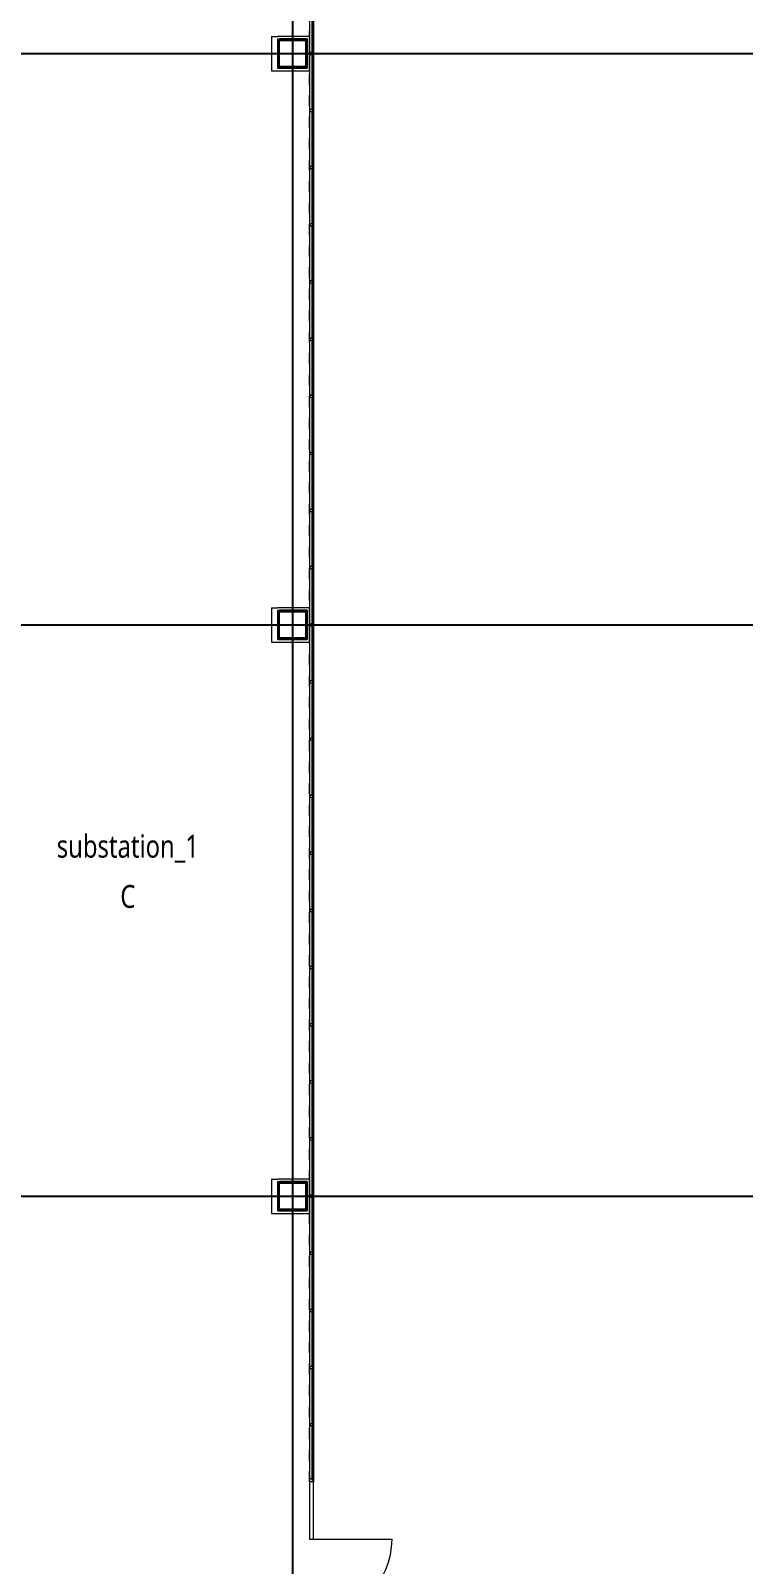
# Model space of a CAD drawing. Extents: x -3450 to 27857, y -1288 to 11880.
# Drawn here: x 25473 to 27370, y 3534 to 7560 of the extents above; entities that cross this region are included whole.
import ezdxf

# ---------------------------------------------------------------- set-up
doc = ezdxf.new("R2010")
doc.units = 0
doc.linetypes.add('X-S-FAB-L20$0$COL-CEN-LIN', pattern=[3.25, 2.5, -0.25, 0.25, -0.25])
doc.linetypes.add('X-S-FAB-L20$0$TAI_虛線', pattern=[5.644, 2.822, -2.822])
for name, color, linetype in [('X-S-FAB-L20$0$1_l20平面圖_1_A-WALL-EX.200K', 8, 'Continuous'), ('X-S-FAB-L20$0$1_l20平面圖_1_A-WALL-IN', 8, 'Continuous'), ('X-S-FAB-L20$0$1_l20平面圖_1_A-WINDOW', 8, 'Continuous'), ('X-S-FAB-L20$0$1_l20平面圖_1_A-ZONE.200K', 8, 'Continuous'), ('X-S-FAB-L20$0$1_l20平面圖_1_Door', 8, 'Continuous'), ('X-S-FAB-L20$0$1_l20平面圖_1_S-COL', 8, 'Continuous'), ('X-S-FAB-L20$0$BLOCK', 8, 'Continuous'), ('X-S-FAB-L20$0$CCL', 8, 'X-S-FAB-L20$0$COL-CEN-LIN'), ('X-S-FAB-L20$0$COL-S', 8, 'Continuous')]:
    doc.layers.add(name, color=color, linetype=linetype)
doc.styles.add('X-S-FAB-L20$0$Standard', font='', dxfattribs={"width": 0.8})
doc.styles.get('X-S-FAB-L20$0$Standard').set_extended_font_data('Microsoft JhengHei')

# ---------------------------------------------------------------- blocks, each defined once
blk = doc.blocks.new('X-S-FAB-L20$0$FAB2-L05')
at = {"layer": 'X-S-FAB-L20$0$CCL'}
for p, q in [((0, 11005), (0, 0)), ((-26880, 8220), (1210, 8220)), ((-26880, 6720), (1210, 6720)), ((-26880, 5220), (1210, 5220))]:
    blk.add_line(p, q, dxfattribs=at)
at = {"layer": 'X-S-FAB-L20$0$COL-S'}
for points in [[(-35, 8255), (35, 8255), (35, 8185), (-35, 8185)], [(-35, 6755), (35, 6755), (35, 6685), (-35, 6685)], [(-35, 5255), (35, 5255), (35, 5185), (-35, 5185)]]:
    blk.add_lwpolyline(points, close=True, dxfattribs=at)
blk = doc.blocks.new('X-S-FAB-L20')
at = {"layer": 'X-S-FAB-L20$0$1_l20平面圖_1_A-WALL-EX.200K', "color": 6, "lineweight": 0, "ltscale": 10}
blk.add_line((26205, 3600), (26215, 3600), dxfattribs=at)
at = {"layer": 'X-S-FAB-L20$0$1_l20平面圖_1_A-WALL-EX.200K', "color": 6, "lineweight": 0, "ltscale": 10, "flags": 128}
for points in [[(26205, 3750), (26205, 3600)], [(26215, 3600), (26215, 3750)]]:
    blk.add_lwpolyline(points, dxfattribs=at)
at = {"layer": 'X-S-FAB-L20$0$1_l20平面圖_1_A-WALL-IN', "color": 3, "lineweight": 0, "ltscale": 10, "flags": 128}
for points in [[(26105, 7545), (26121.5, 7545)], [(26105, 7545), (26105, 7455)], [(26198.5, 7545), (26121.5, 7545)], [(26121.5, 7538.5), (26198.5, 7538.5)], [(26121.5, 7461.5), (26121.5, 7538.5)], [(26205, 7545), (26198.5, 7545)], [(26198.5, 7538.5), (26198.5, 7461.5)], [(26205, 7461.5), (26205, 7545)], [(26105, 7455), (26121.5, 7455)], [(26198.5, 7461.5), (26121.5, 7461.5)], [(26121.5, 7455), (26205, 7455)], [(26205, 7455), (26205, 7461.5)], [(26105, 6045), (26121.5, 6045)], [(26105, 6045), (26105, 5955)], [(26198.5, 6045), (26121.5, 6045)], [(26205, 6045), (26198.5, 6045)], [(26205, 5961.5), (26205, 6045)], [(26121.5, 6038.5), (26198.5, 6038.5)], [(26121.5, 5961.5), (26121.5, 6038.5)], [(26198.5, 6038.5), (26198.5, 5961.5)], [(26198.5, 5961.5), (26121.5, 5961.5)], [(26205, 5955), (26205, 5961.5)], [(26105, 5955), (26121.5, 5955)], [(26121.5, 5955), (26205, 5955)], [(26105, 4545), (26121.5, 4545)], [(26105, 4545), (26105, 4455)], [(26198.5, 4545), (26121.5, 4545)], [(26121.5, 4538.5), (26198.5, 4538.5)], [(26121.5, 4461.5), (26121.5, 4538.5)], [(26205, 4545), (26198.5, 4545)], [(26198.5, 4538.5), (26198.5, 4461.5)], [(26205, 4461.5), (26205, 4545)], [(26105, 4455), (26121.5, 4455)], [(26198.5, 4461.5), (26121.5, 4461.5)], [(26121.5, 4455), (26205, 4455)], [(26205, 4455), (26205, 4461.5)]]:
    blk.add_lwpolyline(points, dxfattribs=at)
at = {"layer": 'X-S-FAB-L20$0$1_l20平面圖_1_A-WALL-IN', "color": 1, "lineweight": 0, "ltscale": 10, "flags": 128}
for points in [[(26121.5, 7538.5), (26125, 7538.5)], [(26121.5, 7538.5), (26121.5, 7461.5)], [(26195, 7538.5), (26125, 7538.5)], [(26198.5, 7538.5), (26195, 7538.5)], [(26198.5, 7465), (26198.5, 7538.5)], [(26121.5, 7461.5), (26125, 7461.5)], [(26125, 7461.5), (26198.5, 7461.5)], [(26198.5, 7461.5), (26198.5, 7465)], [(26121.5, 6038.5), (26125, 6038.5)], [(26121.5, 6038.5), (26121.5, 5961.5)], [(26195, 6038.5), (26125, 6038.5)], [(26198.5, 6038.5), (26195, 6038.5)], [(26198.5, 5965), (26198.5, 6038.5)], [(26121.5, 5961.5), (26125, 5961.5)], [(26125, 5961.5), (26198.5, 5961.5)], [(26198.5, 5961.5), (26198.5, 5965)], [(26121.5, 4538.5), (26125, 4538.5)], [(26121.5, 4538.5), (26121.5, 4461.5)], [(26195, 4538.5), (26125, 4538.5)], [(26198.5, 4538.5), (26195, 4538.5)], [(26198.5, 4465), (26198.5, 4538.5)], [(26121.5, 4461.5), (26125, 4461.5)], [(26125, 4461.5), (26198.5, 4461.5)], [(26198.5, 4461.5), (26198.5, 4465)]]:
    blk.add_lwpolyline(points, dxfattribs=at)
at = {"layer": 'X-S-FAB-L20$0$1_l20平面圖_1_A-WINDOW', "color": 1, "lineweight": 0, "ltscale": 10}
for p, q in [((26206, 7503), (26206, 7497)), ((26213, 7503), (26206, 7503)), ((26213, 7497), (26206, 7497)), ((26213, 7503), (26213, 7497)), ((26206, 7353), (26206, 7347)), ((26213, 7353), (26206, 7353)), ((26213, 7347), (26206, 7347)), ((26213, 7353), (26213, 7347)), ((26206, 7203), (26206, 7197)), ((26213, 7203), (26206, 7203)), ((26213, 7197), (26206, 7197)), ((26213, 7203), (26213, 7197)), ((26206, 7053), (26206, 7047)), ((26213, 7053), (26206, 7053)), ((26213, 7047), (26206, 7047)), ((26213, 7053), (26213, 7047)), ((26206, 6903), (26206, 6897)), ((26213, 6903), (26206, 6903)), ((26213, 6897), (26206, 6897)), ((26213, 6903), (26213, 6897)), ((26206, 6753), (26206, 6747)), ((26213, 6753), (26206, 6753)), ((26213, 6747), (26206, 6747)), ((26213, 6753), (26213, 6747)), ((26206, 6603), (26206, 6597)), ((26213, 6603), (26206, 6603)), ((26213, 6597), (26206, 6597)), ((26213, 6603), (26213, 6597)), ((26206, 6453), (26206, 6447)), ((26213, 6453), (26206, 6453)), ((26213, 6447), (26206, 6447)), ((26213, 6453), (26213, 6447)), ((26206, 6303), (26206, 6297)), ((26213, 6303), (26206, 6303)), ((26213, 6297), (26206, 6297)), ((26213, 6303), (26213, 6297)), ((26206, 6153), (26206, 6147)), ((26213, 6153), (26206, 6153)), ((26213, 6147), (26206, 6147)), ((26213, 6153), (26213, 6147)), ((26206, 6003), (26206, 5997)), ((26213, 6003), (26206, 6003)), ((26213, 6003), (26213, 5997)), ((26213, 5997), (26206, 5997)), ((26206, 5853), (26206, 5847)), ((26213, 5853), (26206, 5853)), ((26213, 5847), (26206, 5847)), ((26213, 5853), (26213, 5847)), ((26206, 5703), (26206, 5697)), ((26213, 5703), (26206, 5703)), ((26213, 5697), (26206, 5697)), ((26213, 5703), (26213, 5697)), ((26206, 5553), (26206, 5547)), ((26213, 5553), (26206, 5553)), ((26213, 5547), (26206, 5547)), ((26213, 5553), (26213, 5547)), ((26206, 5403), (26206, 5397)), ((26213, 5403), (26206, 5403)), ((26213, 5397), (26206, 5397)), ((26213, 5403), (26213, 5397)), ((26206, 5253), (26206, 5247)), ((26213, 5253), (26206, 5253)), ((26213, 5247), (26206, 5247)), ((26213, 5253), (26213, 5247)), ((26206, 5103), (26206, 5097)), ((26213, 5103), (26206, 5103)), ((26213, 5097), (26206, 5097)), ((26213, 5103), (26213, 5097)), ((26206, 4953), (26206, 4947)), ((26213, 4953), (26206, 4953)), ((26213, 4953), (26213, 4947)), ((26213, 4947), (26206, 4947)), ((26206, 4803), (26206, 4797)), ((26213, 4803), (26206, 4803)), ((26213, 4797), (26206, 4797)), ((26213, 4803), (26213, 4797)), ((26206, 4653), (26206, 4647)), ((26213, 4653), (26206, 4653)), ((26213, 4647), (26206, 4647)), ((26213, 4653), (26213, 4647)), ((26206, 4503), (26206, 4497)), ((26213, 4503), (26206, 4503)), ((26213, 4497), (26206, 4497)), ((26213, 4503), (26213, 4497)), ((26206, 4353), (26206, 4347)), ((26213, 4353), (26206, 4353)), ((26213, 4353), (26213, 4347)), ((26213, 4347), (26206, 4347)), ((26206, 4203), (26206, 4197)), ((26213, 4203), (26206, 4203)), ((26213, 4197), (26206, 4197)), ((26213, 4203), (26213, 4197)), ((26206, 4053), (26206, 4047)), ((26213, 4053), (26206, 4053)), ((26213, 4047), (26206, 4047)), ((26213, 4053), (26213, 4047)), ((26206, 3903), (26206, 3897)), ((26213, 3903), (26206, 3903)), ((26213, 3897), (26206, 3897)), ((26213, 3903), (26213, 3897)), ((26212, 3758), (26205, 3758)), ((26205, 3758), (26205, 3750)), ((26215, 3750), (26205, 3750)), ((26212, 3758), (26212, 3755)), ((26214, 3755), (26212, 3755)), ((26214, 3758), (26214, 3755)), ((26215, 3758), (26214, 3758)), ((26215, 3758), (26215, 3750))]:
    blk.add_line(p, q, dxfattribs=at)
at = {"layer": 'X-S-FAB-L20$0$1_l20平面圖_1_A-WINDOW', "color": 12, "linetype": 'X-S-FAB-L20$0$TAI_虛線', "lineweight": 0, "ltscale": 10, "flags": 128}
for points in [[(26205, 3750), (26205, 3900), (26205, 4050), (26205, 4200), (26205, 4350), (26205, 4500), (26205, 4650), (26205, 4800), (26205, 4950), (26205, 5100), (26205, 5250), (26205, 5400), (26205, 5550), (26205, 5700), (26205, 5850), (26205, 6000), (26205, 6150), (26205, 6300), (26205, 6450), (26205, 6600), (26205, 6750), (26205, 6900), (26205, 7050), (26205, 7200), (26205, 7350), (26205, 7500), (26205, 7650), (26205, 7800), (26205, 7950), (26205, 8100), (26205, 8250), (26205, 8400), (26205, 8550), (26205, 8700), (26205, 8850), (26205, 9000), (26205, 9045)], [(26215, 3750), (26215, 3900), (26215, 4050), (26215, 4200), (26215, 4350), (26215, 4500), (26215, 4650), (26215, 4800), (26215, 4950), (26215, 5100), (26215, 5250), (26215, 5400), (26215, 5550), (26215, 5700), (26215, 5850), (26215, 6000), (26215, 6150), (26215, 6300), (26215, 6450), (26215, 6600), (26215, 6750), (26215, 6900), (26215, 7050), (26215, 7200), (26215, 7350), (26215, 7500), (26215, 7650), (26215, 7800), (26215, 7950), (26215, 8100), (26215, 8250), (26215, 8400), (26215, 8550), (26215, 8700), (26215, 8850), (26215, 9000), (26215, 9055)], [(26215, 3750), (26205, 3750)]]:
    blk.add_lwpolyline(points, dxfattribs=at)
at = {"layer": 'X-S-FAB-L20$0$1_l20平面圖_1_A-WINDOW', "color": 12, "lineweight": 0, "ltscale": 10, "flags": 128}
for points in [[(26205, 7650), (26205, 7500), (26205, 7350), (26205, 7200), (26205, 7050), (26205, 6900), (26205, 6750), (26205, 6600), (26205, 6450), (26205, 6300), (26205, 6150), (26205, 6000), (26205, 5850), (26205, 5700), (26205, 5550), (26205, 5400), (26205, 5250), (26205, 5100), (26205, 4950), (26205, 4800), (26205, 4650), (26205, 4500), (26205, 4350), (26205, 4200), (26205, 4050), (26205, 3900), (26205, 3758)], [(26214, 3758), (26214, 3900), (26214, 4050), (26214, 4200), (26214, 4350), (26214, 4500), (26214, 4650), (26214, 4800), (26214, 4950), (26214, 5100), (26214, 5250), (26214, 5400), (26214, 5550), (26214, 5700), (26214, 5850), (26214, 6000), (26214, 6150), (26214, 6300), (26214, 6450), (26214, 6600), (26214, 6750), (26214, 6900), (26214, 7050), (26214, 7200), (26214, 7350), (26214, 7500), (26214, 7650)], [(26215, 7650), (26215, 7500), (26215, 7350), (26215, 7200), (26215, 7050), (26215, 6900), (26215, 6750), (26215, 6600), (26215, 6450), (26215, 6300), (26215, 6150), (26215, 6000), (26215, 5850), (26215, 5700), (26215, 5550), (26215, 5400), (26215, 5250), (26215, 5100), (26215, 4950), (26215, 4800), (26215, 4650), (26215, 4500), (26215, 4350), (26215, 4200), (26215, 4050), (26215, 3900), (26215, 3758)], [(26212, 7503), (26212, 7647)], [(26212, 7353), (26212, 7497)], [(26212, 7203), (26212, 7347)], [(26212, 7053), (26212, 7197)], [(26212, 6903), (26212, 7047)], [(26212, 6753), (26212, 6897)], [(26212, 6603), (26212, 6747)], [(26212, 6453), (26212, 6597)], [(26212, 6303), (26212, 6447)], [(26212, 6153), (26212, 6297)], [(26212, 6003), (26212, 6147)], [(26212, 5853), (26212, 5997)], [(26212, 5703), (26212, 5847)], [(26212, 5553), (26212, 5697)], [(26212, 5403), (26212, 5547)], [(26212, 5253), (26212, 5397)], [(26212, 5103), (26212, 5247)], [(26212, 4953), (26212, 5097)], [(26212, 4803), (26212, 4947)], [(26212, 4653), (26212, 4797)], [(26212, 4503), (26212, 4647)], [(26212, 4353), (26212, 4497)], [(26212, 4203), (26212, 4347)], [(26212, 4053), (26212, 4197)], [(26212, 3903), (26212, 4047)], [(26212, 3758), (26212, 3897)]]:
    blk.add_lwpolyline(points, dxfattribs=at)
at = {"layer": 'X-S-FAB-L20$0$1_l20平面圖_1_A-WINDOW', "color": 8, "lineweight": 0, "ltscale": 10, "flags": 128}
for points in [[(26214, 7501), (26212, 7501), (26212, 7649), (26214, 7649)], [(26214, 7351), (26212, 7351), (26212, 7499), (26214, 7499)], [(26214, 7201), (26212, 7201), (26212, 7349), (26214, 7349)], [(26214, 7051), (26212, 7051), (26212, 7199), (26214, 7199)], [(26214, 6901), (26212, 6901), (26212, 7049), (26214, 7049)], [(26214, 6751), (26212, 6751), (26212, 6899), (26214, 6899)], [(26214, 6601), (26212, 6601), (26212, 6749), (26214, 6749)], [(26214, 6451), (26212, 6451), (26212, 6599), (26214, 6599)], [(26214, 6301), (26212, 6301), (26212, 6449), (26214, 6449)], [(26214, 6151), (26212, 6151), (26212, 6299), (26214, 6299)], [(26214, 6001), (26212, 6001), (26212, 6149), (26214, 6149)], [(26214, 5851), (26212, 5851), (26212, 5999), (26214, 5999)], [(26214, 5701), (26212, 5701), (26212, 5849), (26214, 5849)], [(26214, 5551), (26212, 5551), (26212, 5699), (26214, 5699)], [(26214, 5401), (26212, 5401), (26212, 5549), (26214, 5549)], [(26214, 5251), (26212, 5251), (26212, 5399), (26214, 5399)], [(26214, 5101), (26212, 5101), (26212, 5249), (26214, 5249)], [(26214, 4951), (26212, 4951), (26212, 5099), (26214, 5099)], [(26214, 4801), (26212, 4801), (26212, 4949), (26214, 4949)], [(26214, 4651), (26212, 4651), (26212, 4799), (26214, 4799)], [(26214, 4501), (26212, 4501), (26212, 4649), (26214, 4649)], [(26214, 4351), (26212, 4351), (26212, 4499), (26214, 4499)], [(26214, 4201), (26212, 4201), (26212, 4349), (26214, 4349)], [(26214, 4051), (26212, 4051), (26212, 4199), (26214, 4199)], [(26214, 3901), (26212, 3901), (26212, 4049), (26214, 4049)], [(26214, 3755), (26212, 3755), (26212, 3899), (26214, 3899)]]:
    blk.add_lwpolyline(points, close=True, dxfattribs=at)
at = {"layer": 'X-S-FAB-L20$0$1_l20平面圖_1_Door', "color": 252, "lineweight": 0, "ltscale": 10}
for p, q in [((26205, 3600), (26215, 3600)), ((26205, 3600), (26215, 3600)), ((26216.5, 3600), (26421.5, 3600))]:
    blk.add_line(p, q, dxfattribs=at)
blk.add_arc((26216.5, 3600), 205, 270, 0, dxfattribs=at)
at = {"layer": 'X-S-FAB-L20$0$1_l20平面圖_1_S-COL', "color": 1, "lineweight": 0, "ltscale": 10, "flags": 128}
blk.add_lwpolyline([(26125, 5965), (26195, 5965), (26195, 6035), (26125, 6035)], close=True, dxfattribs=at)
at = {"layer": 'X-S-FAB-L20$0$BLOCK'}
blk.add_blockref('X-S-FAB-L20$0$FAB2-L05', (26160, -720), dxfattribs=at)
at = {"layer": 'X-S-FAB-L20$0$1_l20平面圖_1_A-ZONE.200K', "color": 252, "linetype": 'Continuous', "lineweight": 0, "char_height": 60, "attachment_point": 2, "style": 'X-S-FAB-L20$0$Standard'}
for s, insert in [('\\A1;{\\pqc;\\pt0;\\fMicrosoft JhengHei|b0|i0|c136|p34;substation_1}', (25727.8, 5449)), ('\\A1;{\\pqc;\\pt0;\\fMicrosoft JhengHei|b0|i0|c136|p34;C}', (25727.8, 5317.1))]:
    blk.add_mtext(s, dxfattribs=dict(at, insert=insert))

msp = doc.modelspace()

# ---------------------------------------------------------------- block references
msp.add_blockref('X-S-FAB-L20', (0, 0))

doc.saveas('drawing.dxf')
